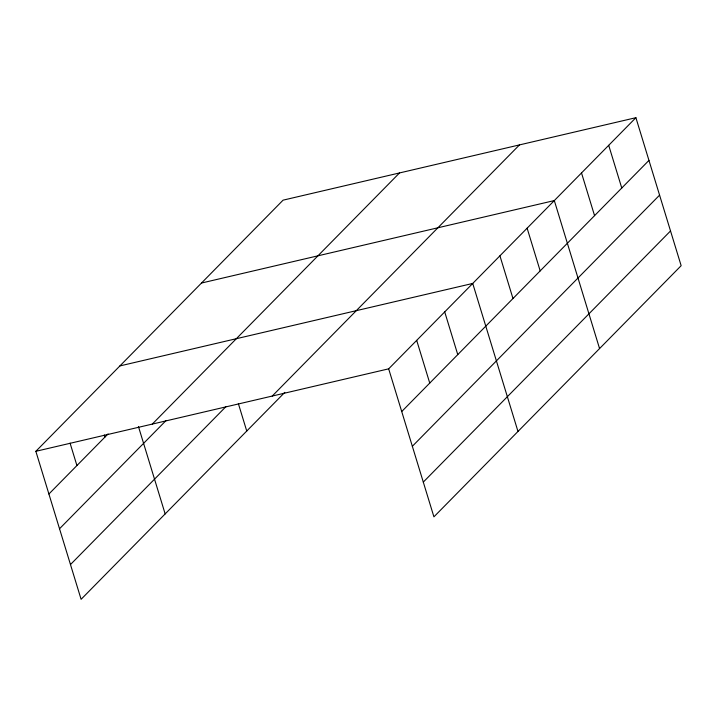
<?xml version="1.0" encoding="UTF-8"?>
<svg xmlns="http://www.w3.org/2000/svg" width="717" height="717" viewBox="0 0 717 717"><rect width="100%" height="100%" fill="white"/><g stroke="black" fill="none" stroke-linecap="round" stroke-linejoin="round"><path stroke-width="1.08" d="M284.819 392.36L81.102 599.304L35.85 451.307L283.081 200.16L635.898 117.696L681.15 265.693L433.919 516.84L388.668 368.843L635.898 117.696M48.908 494.004L108.061 433.919M152.282 424.097L399.512 172.949M59.529 528.752L166.12 420.476M70.472 564.557L226.016 406.548M272.236 396.053L519.475 144.906M401.726 411.54L648.957 160.393M412.347 446.288L659.577 195.141M423.29 482.093L670.529 230.946M201.495 283.036L554.313 200.572L599.564 348.57M119.909 365.921L472.727 283.448L517.979 431.446M35.85 451.307L388.668 368.843M608.706 145.318L621.764 188.015M581.514 172.949L594.563 215.647M527.12 228.203L540.179 270.901M499.928 255.826L512.978 298.523M444.71 311.913L457.76 354.61M416.694 340.378L429.743 383.075M238.376 403.662L246.747 431.034M138.435 426.516L165.152 513.919M104.288 434.941L104.942 437.083M70.069 443.124L76.925 465.548"/></g></svg>
